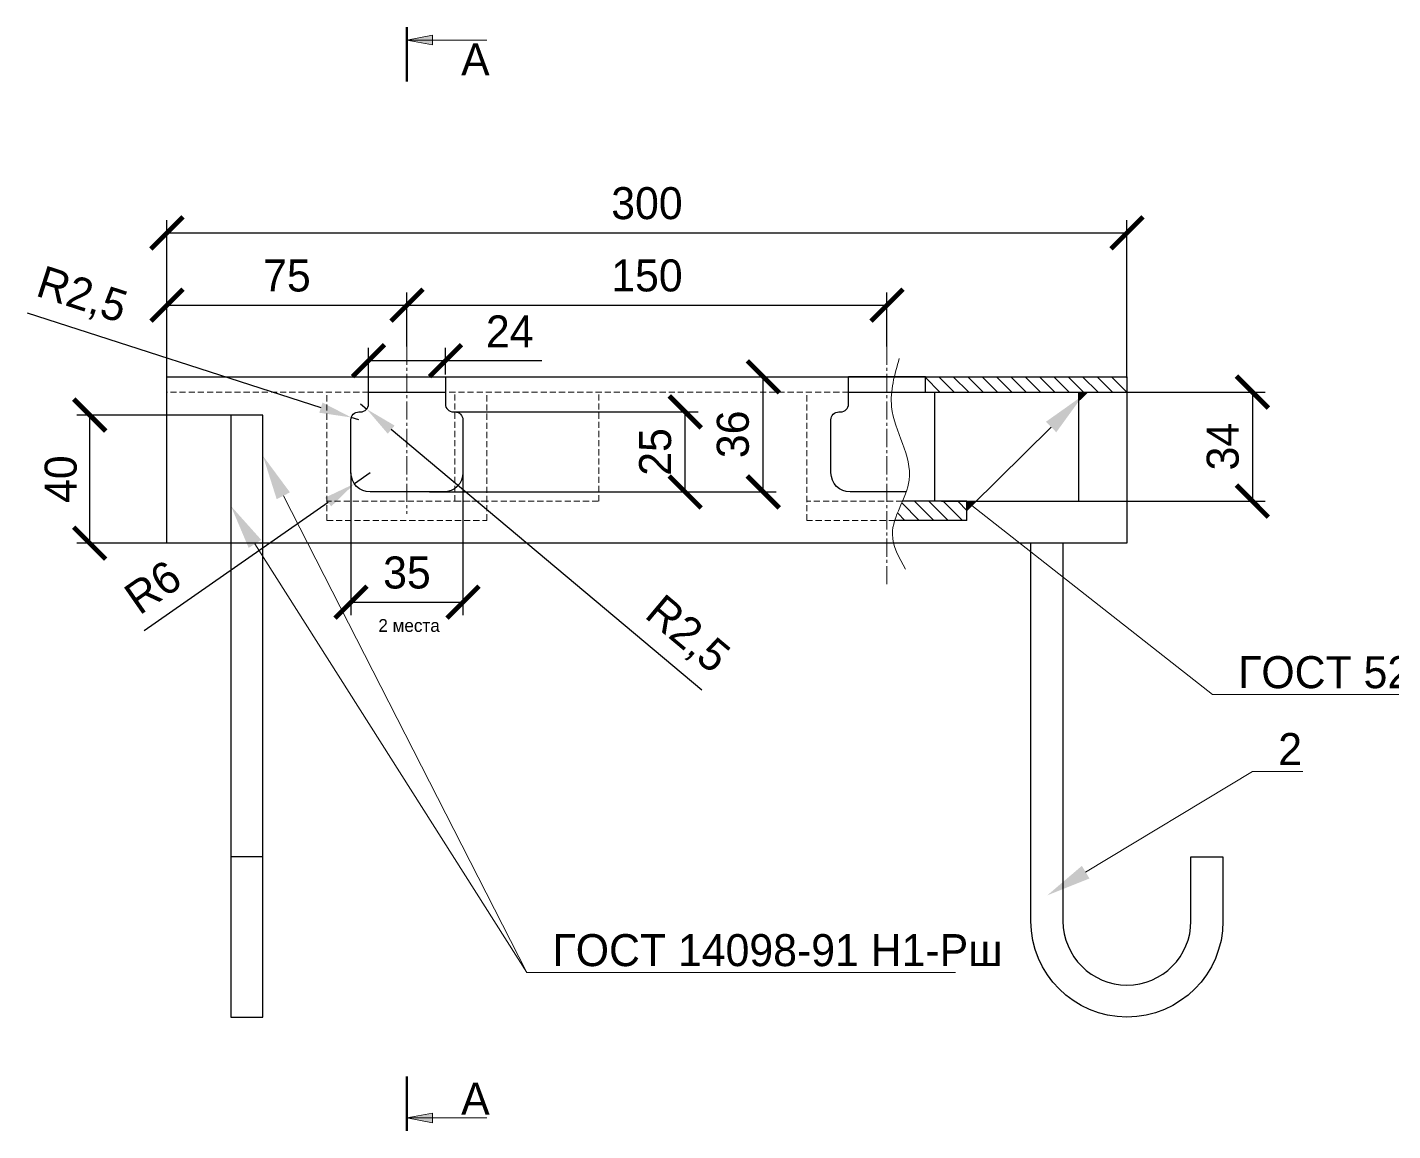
# Model space of a CAD drawing. Header units: millimetres. Extents: x 4132 to 13761, y 958 to 2510.
# Drawn here: x 5815.1 to 6241.8, y 2047.2 to 2391.8 of the extents above; entities that cross this region are included whole.
import ezdxf
from ezdxf import colors
from ezdxf.entities.mleader import LeaderData, LeaderLine
from ezdxf.math import Vec2, Vec3

# ---------------------------------------------------------------- set-up
doc = ezdxf.new("R2010")
doc.units = ezdxf.units.MM
doc.header["$LTSCALE"] = 0.3
doc.linetypes.add('CENTER2', pattern=[28.575, 19.05, -3.175, 3.175, -3.175])
doc.linetypes.add('DASHED', pattern=[19.05, 12.7, -6.35])
doc.layers.get('0').update_dxf_attribs({"lineweight": 20})
doc.layers.add('ВСП_Сплошная_толстая', color=90, linetype='Continuous', lineweight=30)
doc.layers.add('ВСП_Сплошная_тонкая', color=7, linetype='Continuous', lineweight=20)
doc.styles.add('mpp', font='mipgost.shx')
doc.dimstyles.new('Аннотативный', dxfattribs={"dimscale": 0, "dimtxt": 2.5, "dimasz": 2.5, "dimexe": 1, "dimexo": 0, "dimgap": 1, "dimtad": 1, "dimdec": 0, "dimtxsty": 'mpp', "dimblk": 'ARCHTICK', "dimcen": 1, "dimadec": 0, "dimazin": 0, "dimtfac": 1, "dimtdec": 0, "dimtmove": 0, "dimatfit": 3, "dimfxl": 1, "dimarcsym": 0})

# ---------------------------------------------------------------- blocks, each defined once
blk = doc.blocks.new('_ArchTick')
at = {"color": 0, "linetype": 'ByBlock', "const_width": 0.15}
blk.add_lwpolyline([(-0.5, -0.5), (0.5, 0.5)], dxfattribs=at)
blk = doc.blocks.new('*D154')
at = {"layer": 'Defpoints', "color": 0, "transparency": 16777216}
for p in [(6158.74, 2327.61), (5858.74, 2282.7), (6158.74, 2282.7)]:
    blk.add_point(p, dxfattribs=at)
at = {"layer": 'ВСП_Сплошная_тонкая', "color": 0, "lineweight": -2, "transparency": 16777216}
for p, q in [((5858.74, 2282.7), (5858.74, 2331.61)), ((6158.74, 2282.7), (6158.74, 2331.61)), ((5858.74, 2327.61), (6158.74, 2327.61))]:
    blk.add_line(p, q, dxfattribs=at)
at = {"layer": 'ВСП_Сплошная_тонкая', "color": 0, "lineweight": -2, "transparency": 16777216, "xscale": 10, "yscale": 10, "zscale": 10, "rotation": 180}
blk.add_blockref('_ArchTick', (5858.74, 2327.61), dxfattribs=at)
at = {"layer": 'ВСП_Сплошная_тонкая', "color": 0, "lineweight": -2, "transparency": 16777216, "xscale": 10, "yscale": 10, "zscale": 10}
blk.add_blockref('_ArchTick', (6158.74, 2327.61), dxfattribs=at)
at = {"layer": 'ВСП_Сплошная_тонкая', "color": 0, "transparency": 16777216, "insert": (6008.74, 2336.84), "char_height": 10, "attachment_point": 5, "style": 'mpp'}
blk.add_mtext('300', dxfattribs=at)
blk = doc.blocks.new('*D155')
at = {"layer": 'Defpoints', "color": 0, "transparency": 16777216}
for p in [(5933.74, 2305.03), (5933.74, 2292.16), (5858.74, 2282.7)]:
    blk.add_point(p, dxfattribs=at)
at = {"layer": 'ВСП_Сплошная_тонкая', "color": 0, "lineweight": -2, "transparency": 16777216}
for p, q in [((5858.74, 2282.7), (5858.74, 2309.03)), ((5933.74, 2292.16), (5933.74, 2309.03)), ((5858.74, 2305.03), (5933.74, 2305.03))]:
    blk.add_line(p, q, dxfattribs=at)
at = {"layer": 'ВСП_Сплошная_тонкая', "color": 0, "lineweight": -2, "transparency": 16777216, "xscale": 10, "yscale": 10, "zscale": 10, "rotation": 180}
blk.add_blockref('_ArchTick', (5858.74, 2305.03), dxfattribs=at)
at = {"layer": 'ВСП_Сплошная_тонкая', "color": 0, "lineweight": -2, "transparency": 16777216, "xscale": 10, "yscale": 10, "zscale": 10}
blk.add_blockref('_ArchTick', (5933.74, 2305.03), dxfattribs=at)
at = {"layer": 'ВСП_Сплошная_тонкая', "color": 0, "transparency": 16777216, "insert": (5896.24, 2314.25), "char_height": 10, "attachment_point": 5, "style": 'mpp'}
blk.add_mtext('75', dxfattribs=at)
blk = doc.blocks.new('*D156')
at = {"layer": 'Defpoints', "color": 0, "transparency": 16777216}
for p in [(5933.74, 2305.03), (6083.74, 2305.03), (6083.74, 2292.16)]:
    blk.add_point(p, dxfattribs=at)
at = {"layer": 'ВСП_Сплошная_тонкая', "color": 0, "lineweight": -2, "transparency": 16777216}
for p, q in [((5933.74, 2305.03), (5933.74, 2309.03)), ((6083.74, 2292.16), (6083.74, 2309.03)), ((5933.74, 2305.03), (6083.74, 2305.03))]:
    blk.add_line(p, q, dxfattribs=at)
at = {"layer": 'ВСП_Сплошная_тонкая', "color": 0, "lineweight": -2, "transparency": 16777216, "xscale": 10, "yscale": 10, "zscale": 10, "rotation": 180}
blk.add_blockref('_ArchTick', (5933.74, 2305.03), dxfattribs=at)
at = {"layer": 'ВСП_Сплошная_тонкая', "color": 0, "lineweight": -2, "transparency": 16777216, "xscale": 10, "yscale": 10, "zscale": 10}
blk.add_blockref('_ArchTick', (6083.74, 2305.03), dxfattribs=at)
at = {"layer": 'ВСП_Сплошная_тонкая', "color": 0, "transparency": 16777216, "insert": (6008.74, 2314.27), "char_height": 10, "attachment_point": 5, "style": 'mpp'}
blk.add_mtext('150', dxfattribs=at)
blk = doc.blocks.new('*D157')
at = {"layer": 'Defpoints', "color": 0, "transparency": 16777216}
for p in [(5948.24, 2271.7), (6020.7, 2271.7), (5940.83, 2246.7)]:
    blk.add_point(p, dxfattribs=at)
at = {"layer": 'ВСП_Сплошная_тонкая', "color": 0, "lineweight": -2, "transparency": 16777216}
for p, q in [((5948.24, 2271.7), (6024.7, 2271.7)), ((6020.7, 2246.7), (6020.7, 2271.7)), ((5940.83, 2246.7), (6024.7, 2246.7))]:
    blk.add_line(p, q, dxfattribs=at)
at = {"layer": 'ВСП_Сплошная_тонкая', "color": 0, "lineweight": -2, "transparency": 16777216, "xscale": 10, "yscale": 10, "zscale": 10}
for p, rotation in [((6020.7, 2271.7), 90), ((6020.7, 2246.7), 270)]:
    blk.add_blockref('_ArchTick', p, dxfattribs=dict(at, rotation=rotation))
at = {"layer": 'ВСП_Сплошная_тонкая', "color": 0, "transparency": 16777216, "insert": (6011.35, 2259.2), "char_height": 10, "attachment_point": 5, "rotation": 90, "style": 'mpp'}
blk.add_mtext('25', dxfattribs=at)
blk = doc.blocks.new('*D158')
at = {"layer": 'Defpoints', "color": 0, "transparency": 16777216}
for p in [(5995.82, 2282.7), (6045.1, 2282.7), (5980.45, 2246.7)]:
    blk.add_point(p, dxfattribs=at)
at = {"layer": 'ВСП_Сплошная_тонкая', "color": 0, "lineweight": -2, "transparency": 16777216}
for p, q in [((5995.82, 2282.7), (6049.1, 2282.7)), ((6045.1, 2246.7), (6045.1, 2282.7)), ((5980.45, 2246.7), (6049.1, 2246.7))]:
    blk.add_line(p, q, dxfattribs=at)
at = {"layer": 'ВСП_Сплошная_тонкая', "color": 0, "lineweight": -2, "transparency": 16777216, "xscale": 10, "yscale": 10, "zscale": 10}
for p, rotation in [((6045.1, 2282.7), 90), ((6045.1, 2246.7), 270)]:
    blk.add_blockref('_ArchTick', p, dxfattribs=dict(at, rotation=rotation))
at = {"layer": 'ВСП_Сплошная_тонкая', "color": 0, "transparency": 16777216, "insert": (6035.64, 2264.7), "char_height": 10, "attachment_point": 5, "rotation": 90, "style": 'mpp'}
blk.add_mtext('36', dxfattribs=at)
blk = doc.blocks.new('*D159')
at = {"layer": 'Defpoints', "color": 0, "transparency": 16777216}
for p in [(5916.24, 2252.7), (5951.24, 2252.7), (5951.24, 2212.26)]:
    blk.add_point(p, dxfattribs=at)
at = {"layer": 'ВСП_Сплошная_тонкая', "color": 0, "lineweight": -2, "transparency": 16777216}
for p, q in [((5916.24, 2252.7), (5916.24, 2208.26)), ((5951.24, 2252.7), (5951.24, 2208.26)), ((5916.24, 2212.26), (5951.24, 2212.26))]:
    blk.add_line(p, q, dxfattribs=at)
at = {"layer": 'ВСП_Сплошная_тонкая', "color": 0, "lineweight": -2, "transparency": 16777216, "xscale": 10, "yscale": 10, "zscale": 10, "rotation": 180}
blk.add_blockref('_ArchTick', (5916.24, 2212.26), dxfattribs=at)
at = {"layer": 'ВСП_Сплошная_тонкая', "color": 0, "lineweight": -2, "transparency": 16777216, "xscale": 10, "yscale": 10, "zscale": 10}
blk.add_blockref('_ArchTick', (5951.24, 2212.26), dxfattribs=at)
at = {"layer": 'ВСП_Сплошная_тонкая', "color": 0, "transparency": 16777216, "insert": (5933.74, 2221.48), "char_height": 10, "attachment_point": 5, "style": 'mpp'}
blk.add_mtext('35', dxfattribs=at)
blk = doc.blocks.new('*D160')
at = {"layer": 'Defpoints', "color": 0, "transparency": 16777216}
for p in [(5834.62, 2270.7), (5878.74, 2270.7), (5858.74, 2230.7)]:
    blk.add_point(p, dxfattribs=at)
at = {"layer": 'ВСП_Сплошная_тонкая', "color": 0, "lineweight": -2, "transparency": 16777216}
for p, q in [((5878.74, 2270.7), (5830.62, 2270.7)), ((5834.62, 2230.7), (5834.62, 2270.7)), ((5858.74, 2230.7), (5830.62, 2230.7))]:
    blk.add_line(p, q, dxfattribs=at)
at = {"layer": 'ВСП_Сплошная_тонкая', "color": 0, "lineweight": -2, "transparency": 16777216, "xscale": 10, "yscale": 10, "zscale": 10}
for p, rotation in [((5834.62, 2270.7), 90), ((5834.62, 2230.7), 270)]:
    blk.add_blockref('_ArchTick', p, dxfattribs=dict(at, rotation=rotation))
at = {"layer": 'ВСП_Сплошная_тонкая', "color": 0, "transparency": 16777216, "insert": (5825.59, 2250.7), "char_height": 10, "attachment_point": 5, "rotation": 90, "style": 'mpp'}
blk.add_mtext('40', dxfattribs=at)
blk = doc.blocks.new('*D161')
at = {"layer": 'Defpoints', "color": 0, "transparency": 16777216}
for p in [(5916.36, 2269.97), (5918.74, 2269.2)]:
    blk.add_point(p, dxfattribs=at)
at = {"layer": 'ВСП_Сплошная_тонкая', "color": 0, "lineweight": -2, "transparency": 16777216}
for p, q in [((5815.11, 2302.65), (5906.85, 2273.04)), ((5918.74, 2269.2), (5916.36, 2269.97))]:
    blk.add_line(p, q, dxfattribs=at)
at = {"layer": 'ВСП_Сплошная_тонкая', "color": 0, "transparency": 16777216}
blk.add_solid([(5907.36, 2274.62), (5906.34, 2271.45), (5916.36, 2269.97)], dxfattribs=at)
at = {"layer": 'ВСП_Сплошная_тонкая', "color": 0, "transparency": 16777216, "insert": (5832.03, 2307.63), "char_height": 10, "attachment_point": 5, "rotation": 342.1086, "style": 'mpp'}
blk.add_mtext('R2,5', dxfattribs=at)
blk = doc.blocks.new('*D162')
at = {"layer": 'Defpoints', "color": 0, "transparency": 16777216}
for p in [(5919.24, 2274.2), (5921.16, 2272.59)]:
    blk.add_point(p, dxfattribs=at)
at = {"layer": 'ВСП_Сплошная_тонкая', "color": 0, "lineweight": -2, "transparency": 16777216}
for p, q in [((5919.24, 2274.2), (5921.16, 2272.59)), ((6025.85, 2184.81), (5928.82, 2266.17))]:
    blk.add_line(p, q, dxfattribs=at)
at = {"layer": 'ВСП_Сплошная_тонкая', "color": 0, "transparency": 16777216}
blk.add_solid([(5929.89, 2267.44), (5927.75, 2264.89), (5921.16, 2272.59)], dxfattribs=at)
at = {"layer": 'ВСП_Сплошная_тонкая', "color": 0, "transparency": 16777216, "insert": (6021.06, 2201.79), "char_height": 10, "attachment_point": 5, "rotation": 320.021, "style": 'mpp'}
blk.add_mtext('R2,5', dxfattribs=at)
blk = doc.blocks.new('*D163')
at = {"layer": 'Defpoints', "color": 0, "transparency": 16777216}
for p in [(5917.32, 2249.27), (5922.24, 2252.7)]:
    blk.add_point(p, dxfattribs=at)
at = {"layer": 'ВСП_Сплошная_тонкая', "color": 0, "lineweight": -2, "transparency": 16777216}
for p, q in [((5922.24, 2252.7), (5917.32, 2249.27)), ((5851.59, 2203.48), (5909.11, 2243.55))]:
    blk.add_line(p, q, dxfattribs=at)
at = {"layer": 'ВСП_Сплошная_тонкая', "color": 0, "transparency": 16777216}
blk.add_solid([(5908.16, 2244.92), (5910.07, 2242.19), (5917.32, 2249.27)], dxfattribs=at)
at = {"layer": 'ВСП_Сплошная_тонкая', "color": 0, "transparency": 16777216, "insert": (5854.35, 2216.95), "char_height": 10, "attachment_point": 5, "rotation": 34.8577, "style": 'mpp'}
blk.add_mtext('R6', dxfattribs=at)
blk = doc.blocks.new('*D166')
at = {"layer": 'Defpoints', "color": 0, "transparency": 16777216}
for p in [(5945.78, 2287.72), (5921.74, 2282.7), (5945.78, 2283.4)]:
    blk.add_point(p, dxfattribs=at)
at = {"layer": 'ВСП_Сплошная_тонкая', "color": 0, "lineweight": -2, "transparency": 16777216}
for p, q in [((5921.74, 2282.7), (5921.74, 2291.72)), ((5945.78, 2283.4), (5945.78, 2291.72)), ((5921.74, 2287.72), (5945.78, 2287.72)), ((5945.78, 2287.72), (5975.93, 2287.72))]:
    blk.add_line(p, q, dxfattribs=at)
at = {"layer": 'ВСП_Сплошная_тонкая', "color": 0, "lineweight": -2, "transparency": 16777216, "xscale": 10, "yscale": 10, "zscale": 10, "rotation": 180}
blk.add_blockref('_ArchTick', (5921.74, 2287.72), dxfattribs=at)
at = {"layer": 'ВСП_Сплошная_тонкая', "color": 0, "lineweight": -2, "transparency": 16777216, "xscale": 10, "yscale": 10, "zscale": 10}
blk.add_blockref('_ArchTick', (5945.78, 2287.72), dxfattribs=at)
at = {"layer": 'ВСП_Сплошная_тонкая', "color": 0, "transparency": 16777216, "insert": (5965.86, 2296.85), "char_height": 10, "attachment_point": 5, "style": 'mpp'}
blk.add_mtext('24', dxfattribs=at)
blk = doc.blocks.new('*D174')
at = {"layer": 'Defpoints', "color": 0, "transparency": 16777216}
for p in [(6158.74, 2277.9), (6143.74, 2243.84), (6197.94, 2243.84)]:
    blk.add_point(p, dxfattribs=at)
at = {"layer": 'ВСП_Сплошная_тонкая', "color": 0, "lineweight": -2, "transparency": 16777216}
for p, q in [((6158.74, 2277.9), (6201.94, 2277.9)), ((6197.94, 2277.9), (6197.94, 2243.84)), ((6143.74, 2243.84), (6201.94, 2243.84))]:
    blk.add_line(p, q, dxfattribs=at)
at = {"layer": 'ВСП_Сплошная_тонкая', "color": 0, "lineweight": -2, "transparency": 16777216, "xscale": 10, "yscale": 10, "zscale": 10}
for p, rotation in [((6197.94, 2277.9), 90), ((6197.94, 2243.84), 270)]:
    blk.add_blockref('_ArchTick', p, dxfattribs=dict(at, rotation=rotation))
at = {"layer": 'ВСП_Сплошная_тонкая', "color": 0, "transparency": 16777216, "insert": (6188.72, 2260.87), "char_height": 10, "attachment_point": 5, "rotation": 90, "style": 'mpp'}
blk.add_mtext('34', dxfattribs=at)

msp = doc.modelspace()

# ---------------------------------------------------------------- hatches: boundary and pattern name
at = {"layer": 'ВСП_Сплошная_толстая', "lineweight": 18}
h = msp.add_hatch(dxfattribs=at)
h.set_pattern_fill('ANSI31', angle=90)
h.set_pattern_definition([(135, (-277.3262, 3146.1333), (-2.245064, -2.245064), [])])
h.paths.add_polyline_path([(6158.7429, 2282.6978), (6095.7429, 2282.6978), (6095.7429, 2277.8978), (6158.7429, 2277.8978)])
at = {"layer": 'ВСП_Сплошная_толстая'}
h = msp.add_hatch(color=7, dxfattribs=at)
h.dxf.hatch_style = 1
h.paths.add_polyline_path([(6143.5031, 2277.8978), (6143.5031, 2274.7812), (6145.0777, 2276.3095)])
h.paths.add_polyline_path([(6143.5031, 2277.8978), (6145.0777, 2276.3095), (6146.7045, 2277.8978)])
at = {"layer": 'ВСП_Сплошная_толстая', "lineweight": 18}
h = msp.add_hatch(dxfattribs=at)
h.set_pattern_fill('ANSI31', angle=90)
h.set_pattern_definition([(135, (-289.3262, 3107.1336), (-2.245064, -2.245064), [])])
h.paths.add_polyline_path([(6108.7429, 2243.6981), (6088.5334, 2243.6981), (6086.2095, 2237.8408), (6108.7429, 2237.8408)])
at = {"layer": 'ВСП_Сплошная_толстая'}
h = msp.add_hatch(color=7, dxfattribs=at)
h.dxf.hatch_style = 1
h.paths.add_polyline_path([(6108.7429, 2243.8399), (6108.7429, 2240.7233), (6110.3176, 2242.2516)])
h.paths.add_polyline_path([(6108.7429, 2243.8399), (6110.3176, 2242.2516), (6111.9443, 2243.8399)])
at = {"layer": 'ВСП_Сплошная_тонкая'}
h = msp.add_hatch(color=7, dxfattribs=at)
h.dxf.hatch_style = 1
h.paths.add_polyline_path([(5941.7429, 2386.3303), (5941.7429, 2387.8303), (5933.7429, 2387.8303)])
h.paths.add_polyline_path([(5933.7429, 2387.8303), (5941.7429, 2387.8303), (5941.7429, 2389.3303)])
h = msp.add_hatch(color=7, dxfattribs=at)
h.dxf.hatch_style = 1
h.paths.add_polyline_path([(5941.7429, 2052.707), (5933.7429, 2051.207), (5941.7429, 2051.207)])
h.paths.add_polyline_path([(5941.7429, 2051.207), (5933.7429, 2051.207), (5941.7429, 2049.707)])

# ---------------------------------------------------------------- linework, layer by layer
at = {"layer": 'ВСП_Сплошная_толстая', "color": 7, "linetype": 'DASHED', "lineweight": 20, "ltscale": 0.5}
msp.add_line((5948.7429, 2243.8408), (5948.7429, 2277.8978), dxfattribs=at)
at = {"layer": 'ВСП_Сплошная_толстая', "color": 7}
for p, q in [((6098.7429, 2243.8408), (6098.7429, 2277.8978)), ((6143.7429, 2243.8408), (6143.7429, 2277.8978)), ((6100.7429, 2243.8408), (6145.7429, 2243.8408))]:
    msp.add_line(p, q, dxfattribs=at)
at = {"layer": 'ВСП_Сплошная_толстая', "color": 7, "linetype": 'CENTER2', "lineweight": 20}
msp.add_lwpolyline([(6083.7429, 2292.1554), (6083.7429, 2217.2252)], dxfattribs=at)
at = {"layer": 'ВСП_Сплошная_толстая', "color": 7}
for points in [[(5858.7429, 2282.6978), (6158.7429, 2282.6978), (6158.7429, 2230.6978)], [(6158.7429, 2230.6978), (5858.7429, 2230.6978), (5858.7429, 2282.6978)], [(5921.7429, 2282.6978), (5945.7429, 2282.6978)], [(6095.7429, 2282.6978), (6071.7429, 2282.6978)], [(6095.7429, 2277.8978), (6095.7429, 2282.6978)], [(5921.7429, 2277.8978), (5945.7429, 2277.8978)], [(6071.7429, 2277.8978), (6158.7429, 2277.8978)], [(6108.7429, 2243.8408), (6088.5334, 2243.8408)], [(6108.7429, 2237.8408), (6108.7429, 2243.6408)], [(6108.7429, 2237.8408), (6086.2021, 2237.8408)], [(5888.7429, 2132.6978), (5878.7429, 2132.6978)]]:
    msp.add_lwpolyline(points, dxfattribs=at)
for points in [[(5945.7429, 2282.6978), (5945.7429, 2274.1978, 0.41421356), (5948.2429, 2271.6978), (5948.7429, 2271.6978, -0.41421356), (5951.2429, 2269.1978), (5951.2429, 2252.6978, -0.41421356), (5945.2429, 2246.6978), (5922.2429, 2246.6978, -0.41421356), (5916.2429, 2252.6978), (5916.2429, 2269.1978, -0.41421356), (5918.7429, 2271.6978), (5919.2429, 2271.6978, 0.41421356), (5921.7429, 2274.1978), (5921.7429, 2282.6978)], [(6089.7301, 2246.6978), (6072.2429, 2246.6978, -0.41421356), (6066.2429, 2252.6978), (6066.2429, 2269.1978, -0.41421356), (6068.7429, 2271.6978), (6069.2429, 2271.6978, 0.41421356), (6071.7429, 2274.1978), (6071.7429, 2282.6978)], [(6138.7429, 2230.6978), (6138.7429, 2112.6978, 1), (6178.7429, 2112.6978), (6178.7429, 2132.6978), (6188.7429, 2132.6978), (6188.7429, 2112.6978, -1), (6128.7429, 2112.6978), (6128.7429, 2230.6978)]]:
    msp.add_lwpolyline(points, format="xyb", dxfattribs=at)
at = {"layer": 'ВСП_Сплошная_толстая', "color": 7, "linetype": 'DASHED', "lineweight": 20, "ltscale": 0.5}
msp.add_lwpolyline([(6095.7429, 2277.8978), (6158.7429, 2277.8978)], dxfattribs=at)
at = {"layer": 'ВСП_Сплошная_толстая', "color": 7}
msp.add_lwpolyline([(5878.7429, 2082.6978), (5888.7429, 2082.6978), (5888.7429, 2270.6978), (5878.7429, 2270.6978)], close=True, dxfattribs=at)
at = {"layer": 'ВСП_Сплошная_толстая', "color": 7, "lineweight": 18}
msp.add_spline([(6087.6075, 2288.4154), (6085.2018, 2273.2843), (6090.6775, 2250.4182), (6085.4509, 2233.4786), (6089.5156, 2222.6173)], degree=3, dxfattribs=at)
at = {"layer": 'ВСП_Сплошная_тонкая', "color": 7, "linetype": 'DASHED', "ltscale": 0.5}
for p, q in [((5993.7429, 2243.8408), (5993.7429, 2277.8978)), ((5948.7429, 2243.8408), (5993.7429, 2243.8408))]:
    msp.add_line(p, q, dxfattribs=at)
at = {"layer": 'ВСП_Сплошная_тонкая', "color": 7, "lineweight": 53}
for points in [[(5933.7429, 2374.9527), (5933.7429, 2391.8303)], [(5933.7429, 2064.0846), (5933.7429, 2047.207)]]:
    msp.add_lwpolyline(points, dxfattribs=at)
at = {"layer": 'ВСП_Сплошная_тонкая', "color": 7}
for points in [[(5941.7429, 2387.8303), (5941.7429, 2389.3303), (5933.7429, 2387.8303)], [(5933.7429, 2387.8303), (5958.7429, 2387.8303)], [(5933.7429, 2387.8303), (5941.7429, 2387.8303), (5941.7429, 2386.3303), (5933.7429, 2387.8303)], [(5933.7429, 2051.207), (5941.7429, 2051.207), (5941.7429, 2052.707), (5933.7429, 2051.207)], [(5933.7429, 2051.207), (5958.7429, 2051.207)], [(5941.7429, 2051.207), (5941.7429, 2049.707), (5933.7429, 2051.207)]]:
    msp.add_lwpolyline(points, dxfattribs=at)
at = {"layer": 'ВСП_Сплошная_тонкая', "color": 7, "linetype": 'CENTER2'}
msp.add_lwpolyline([(5933.7429, 2292.1554), (5933.7429, 2239.923)], dxfattribs=at)
at = {"layer": 'ВСП_Сплошная_тонкая', "color": 7, "linetype": 'DASHED', "ltscale": 0.5}
for points in [[(5921.7429, 2277.8978), (5858.7429, 2277.8978)], [(5908.7429, 2237.8408), (5908.7429, 2277.8405)], [(6071.7429, 2277.8978), (5945.7429, 2277.8978)], [(5958.7429, 2237.8408), (5958.7429, 2277.8978)], [(6058.7429, 2237.8408), (6058.7429, 2277.8978)], [(5958.7429, 2243.8408), (5908.7429, 2243.8408)], [(6088.5334, 2243.8408), (6058.7429, 2243.8408)], [(5908.7429, 2237.8408), (5958.7429, 2237.8408)], [(6086.2021, 2237.8408), (6058.7429, 2237.8408)]]:
    msp.add_lwpolyline(points, dxfattribs=at)
at = {"layer": 'ВСП_Сплошная_тонкая', "color": 7, "lineweight": 13}
for points in [[(5895.1162, 2245.5106), (5971.252, 2096.5987)], [(5886.2468, 2230.4878), (5971.252, 2096.5987)], [(5971.252, 2096.5987), (6105.1091, 2096.5987)]]:
    msp.add_lwpolyline(points, dxfattribs=at)
at = {"layer": 'ВСП_Сплошная_тонкая', "color": 7}
for points in [[(5893.0386, 2244.4484), (5888.7429, 2257.9758), (5897.1937, 2246.5728)], [(5884.277, 2229.2372), (5878.7429, 2242.3069), (5888.2167, 2231.7385)]]:
    msp.add_solid(points, dxfattribs=at)

# ---------------------------------------------------------------- texts
at = {"layer": 'ВСП_Сплошная_тонкая', "color": 7, "style": 'mpp'}
for s, insert, char_height, width, attachment_point in [('А', (5950.6748, 2376.8055), 10, 15.52422, 7), ('2 места', (5924.8052, 2207), 4, 26.044541, 1), ('А', (5950.6748, 2062.2318), 10, 15.52422, 1)]:
    msp.add_mtext(s, dxfattribs=dict(at, insert=insert, char_height=char_height, width=width, attachment_point=attachment_point))
at = {"layer": 'ВСП_Сплошная_тонкая', "color": 7, "insert": (5979.252, 2108.5987), "char_height": 10, "attachment_point": 1, "style": 'mpp'}
msp.add_mtext('{\\C0;ГОСТ 14098-91 Н1-Рш}', dxfattribs=at)

# ---------------------------------------------------------------- dimensions: what is measured, and where the dimension line sits
at = {"layer": 'ВСП_Сплошная_тонкая', "color": 7}
for base, p1, p2, picture, middle in [((6158.7429, 2327.6087), (5858.7429, 2282.6978), (6158.7429, 2282.6978), '*D154', (6008.7429, 2336.8418)), ((5933.7429, 2305.0322), (5858.7429, 2282.6978), (5933.7429, 2292.1554), '*D155', (5896.2429, 2314.2541)), ((6083.7429, 2305.0322), (5933.7429, 2305.0322), (6083.7429, 2292.1554), '*D156', (6008.7429, 2314.2653)), ((5951.2429, 2212.2577), (5916.2429, 2252.6978), (5951.2429, 2252.6978), '*D159', (5933.7429, 2221.4796))]:
    dim = msp.add_linear_dim(base=base, p1=p1, p2=p2, dimstyle='Аннотативный', dxfattribs=at)
    dim.commit()
    dim.dimension.update_dxf_attribs({"geometry": picture, "text_midpoint": middle})
for center, mpoint, override, picture, middle in [((5918.7429, 2269.1978), (5916.3638, 2269.9658), {"dimdec": 1, "dimsah": 1}, '*D161', (5828.9813, 2298.1751)), ((5919.2429, 2274.1978), (5921.1586, 2272.5915), {"dimdec": 1, "dimsah": 1}, '*D162', (6014.6798, 2194.1762)), ((5922.2429, 2252.6978), (5917.3195, 2249.2685), {"dimsah": 1}, '*D163', (5859.7612, 2209.1785))]:
    dim = msp.add_radius_dim(center=center, mpoint=mpoint, dimstyle='Аннотативный', override=override, dxfattribs=at)
    dim.commit()
    dim.dimension.update_dxf_attribs({"geometry": picture, "text_midpoint": middle, "dimtype": 164})
dim = msp.add_linear_dim(base=(5945.7847, 2287.7221), p1=(5921.7429, 2282.6978), p2=(5945.7847, 2283.4046), dimstyle='Аннотативный', dxfattribs=at)
dim.commit()
dim.dimension.update_dxf_attribs({"geometry": '*D166', "text_midpoint": (5965.8561, 2287.7221), "dimtype": 160})
for base, p1, p2, picture, middle in [((6045.0964, 2282.6978), (5980.4531, 2246.6978), (5995.817, 2282.6978), '*D158', (6035.6367, 2264.6978)), ((6197.9389, 2243.8408), (6158.7429, 2277.8978), (6143.7429, 2243.8408), '*D174', (6188.717, 2260.8693)), ((5834.6168, 2270.6978), (5858.7429, 2230.6978), (5878.7429, 2270.6978), '*D160', (5825.5944, 2250.6978)), ((6020.7011, 2271.6978), (5940.8289, 2246.6978), (5948.2429, 2271.6978), '*D157', (6011.3498, 2259.1978))]:
    dim = msp.add_linear_dim(base=base, p1=p1, p2=p2, angle=90, dimstyle='Аннотативный', dxfattribs=at)
    dim.commit()
    dim.dimension.update_dxf_attribs({"geometry": picture, "text_midpoint": middle})

# ---------------------------------------------------------------- leaders
ml = msp.add_multileader_mtext('Standard', dxfattribs=at)
ml.set_content('ГОСТ 5264-80 Т1  5       ', color=7, style='mpp')
ml.set_leader_properties(color=256, linetype='ByLayer', lineweight=13)
ml.build(insert=Vec2(0, 0))
ml.multileader.update_dxf_attribs({"has_dogleg": 0, "text_left_attachment_type": 6, "text_right_attachment_type": 6, "dogleg_length": 0.36, "arrow_head_size": 14, "scale": 4})
ctx = ml.context
ctx.base_point, ctx.scale, ctx.char_height, ctx.arrow_head_size, ctx.landing_gap_size, ctx.plane_origin = Vec3(6185.4951, 2183.4157), 4, 10, 14, 8, Vec3(6117.5933, 2296.9219)
ctx.left_attachment, ctx.right_attachment = 6, 6
notes = []
notes.append((ctx, [(1, (1, 1, 0), (6184.0551, 2183.4157), (1, 0), 1.44, [(1, [(6144.9834, 2276.8281), (6110.226, 2242.4624)], 0, [])])]))
ctx.mtext.insert, ctx.mtext.width, ctx.mtext.flow_direction = Vec3(6193.4951, 2195.4157), 118.838923, 5
ml = msp.add_multileader_mtext('Standard', dxfattribs=at)
ml.set_content('2', color=7, style='mpp')
ml.set_leader_properties(color=256, linetype='ByLayer', lineweight=13)
ml.build(insert=Vec2(0, 0))
ml.multileader.update_dxf_attribs({"has_dogleg": 0, "text_left_attachment_type": 6, "text_right_attachment_type": 6, "dogleg_length": 0.36, "arrow_head_size": 14, "scale": 4})
ctx = ml.context
ctx.base_point, ctx.scale, ctx.char_height, ctx.arrow_head_size, ctx.landing_gap_size, ctx.plane_origin = Vec3(6198.0114, 2159.4057), 4, 10, 14, 8, Vec3(6133.8433, 2120.7183)
ctx.left_attachment, ctx.right_attachment = 6, 6
notes.append((ctx, [(0, (1, 1, 0), (6196.5714, 2159.4057), (1, 0), 1.44, [(0, [(6133.8433, 2120.7183)], 0, [])])]))
ctx.mtext.insert, ctx.mtext.flow_direction = Vec3(6206.0114, 2171.4057), 5
for ctx, leaders in notes:
    for number, flags, end, landing, length, lines in leaders:
        leader = LeaderData()
        leader.index, (leader.has_last_leader_line, leader.has_dogleg_vector, leader.attachment_direction) = number, flags
        leader.last_leader_point, leader.dogleg_vector, leader.dogleg_length = Vec3(end), Vec3(landing), length
        for number, points, colour, breaks in lines:
            line = LeaderLine()
            line.index, line.vertices, line.color, line.breaks = number, Vec3.list(points), colors.encode_raw_color(colour), breaks
            leader.lines.append(line)
        ctx.leaders.append(leader)

doc.saveas('drawing.dxf')
